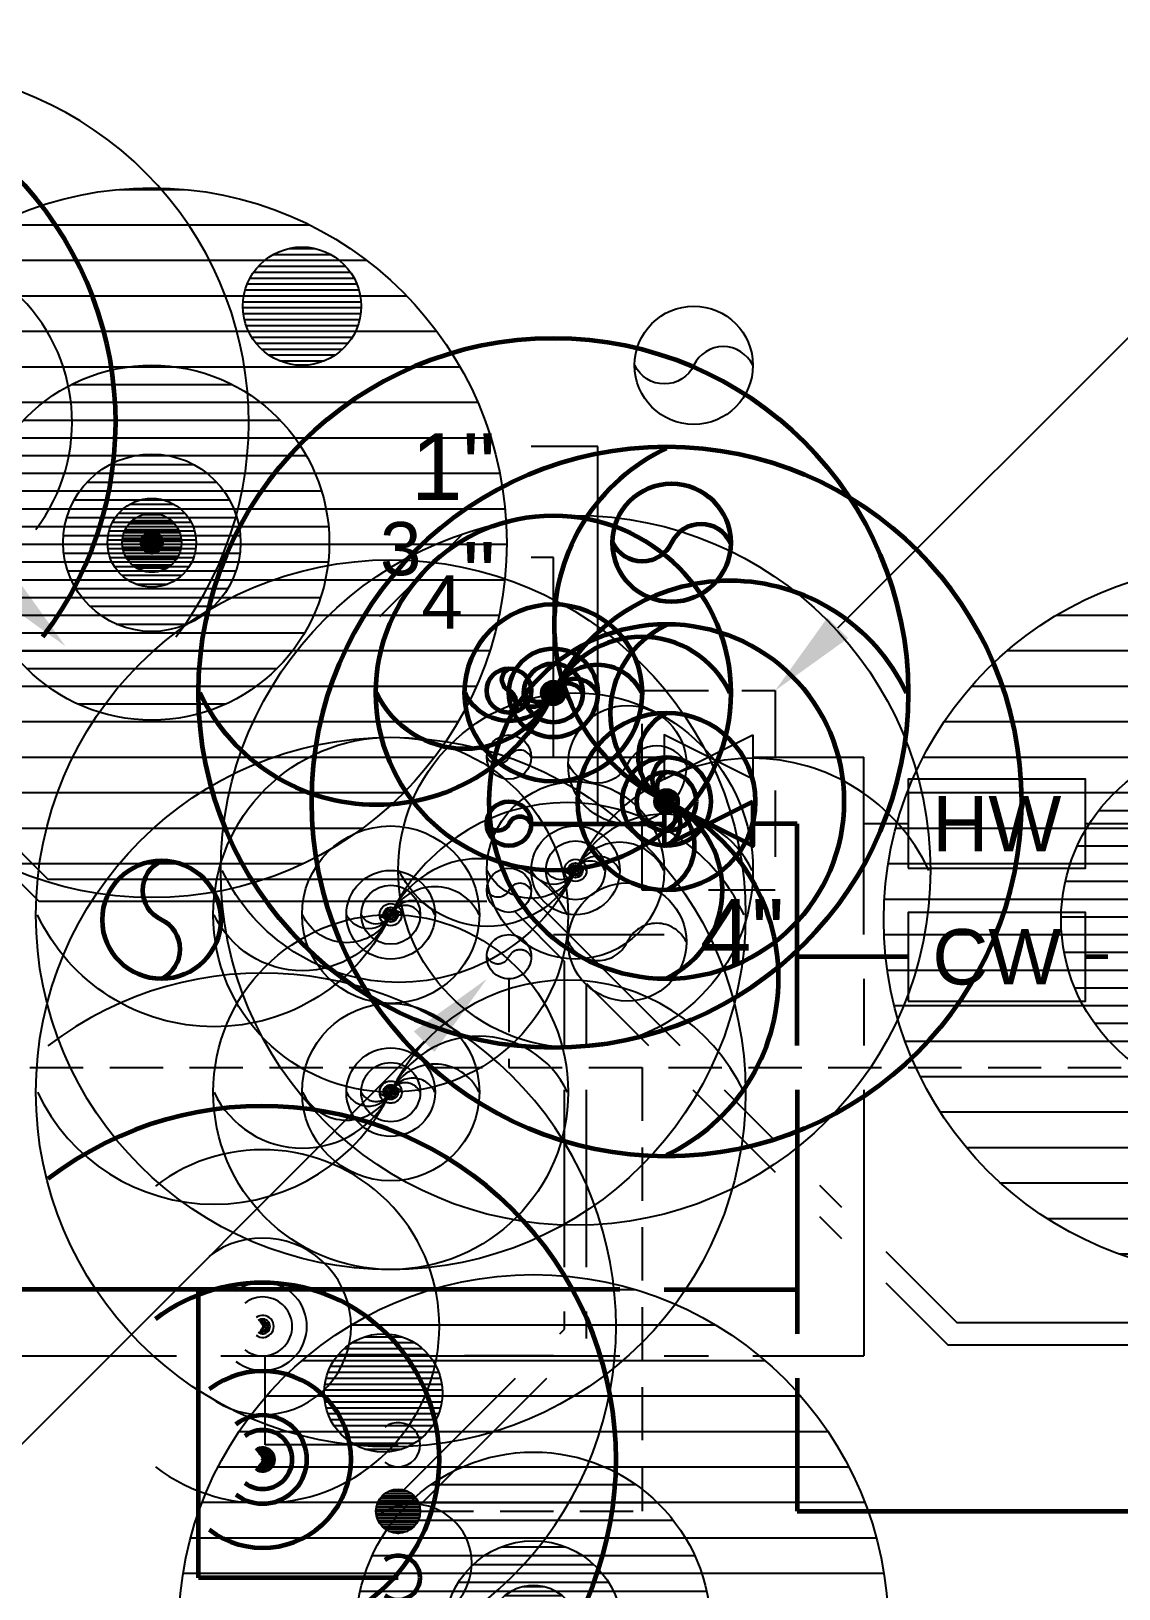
# Model space of a CAD drawing. Extents: x 2104 to 16979, y 4026 to 5124.
# Drawn here: x 10487.2 to 10560.8, y 4935.8 to 5041.1 of the extents above; entities that cross this region are included whole.
import ezdxf
from ezdxf import colors
from ezdxf.entities.mleader import LeaderData, LeaderLine
from ezdxf.enums import TextEntityAlignment as Align
from ezdxf.math import Vec2, Vec3

# ---------------------------------------------------------------- set-up
doc = ezdxf.new("R2010")
doc.units = 0
doc.header["$LTSCALE"] = 18
doc.header["$MEASUREMENT"] = 0
doc.linetypes.add('HIDDEN', pattern=[0.375, 0.25, -0.125])
doc.linetypes.add('VENT', pattern=[0.30000000000000004, 0.2, -0.1])
for name, color, linetype in [('G-ANNO-TEXT', 70, 'Continuous'), ('P-HW-N', 1, 'Continuous'), ('P-HW-N @ 1 (1)', 1, 'Continuous'), ('P-HW-N @ 1 (2)', 1, 'Continuous'), ('P-HW-N @ 12', 1, 'Continuous'), ('P-HW-N @ 128', 1, 'Continuous'), ('P-HW-N @ 16', 1, 'Continuous'), ('P-HW-N @ 192', 1, 'Continuous'), ('P-HW-N @ 2', 1, 'Continuous'), ('P-HW-N @ 24', 1, 'Continuous'), ('P-HW-N @ 384', 1, 'Continuous'), ('P-HW-N @ 4', 1, 'Continuous'), ('P-HW-N @ 48', 1, 'Continuous'), ('P-HW-N @ 64', 1, 'Continuous'), ('P-HW-N @ 768', 1, 'Continuous'), ('P-HW-N @ 8', 1, 'Continuous'), ('P-HW-N @ 96', 1, 'Continuous'), ('P-SAN-N', 6, 'Continuous'), ('P-SAN-N @ 1 (1)', 6, 'Continuous'), ('P-SAN-N @ 1 (2)', 6, 'Continuous'), ('P-SAN-N @ 12', 6, 'Continuous'), ('P-SAN-N @ 128', 6, 'Continuous'), ('P-SAN-N @ 16', 6, 'Continuous'), ('P-SAN-N @ 192', 6, 'Continuous'), ('P-SAN-N @ 2', 6, 'Continuous'), ('P-SAN-N @ 24', 6, 'Continuous'), ('P-SAN-N @ 384', 6, 'Continuous'), ('P-SAN-N @ 4', 6, 'Continuous'), ('P-SAN-N @ 48', 6, 'Continuous'), ('P-SAN-N @ 64', 6, 'Continuous'), ('P-SAN-N @ 768', 6, 'Continuous'), ('P-SAN-N @ 8', 6, 'Continuous'), ('P-SAN-N @ 96', 6, 'Continuous'), ('P-SANV-N', 5, 'VENT'), ('P-SANV-N @ 1 (1)', 5, 'VENT'), ('P-SANV-N @ 1 (2)', 5, 'VENT'), ('P-SANV-N @ 12', 5, 'VENT'), ('P-SANV-N @ 128', 5, 'VENT'), ('P-SANV-N @ 16', 5, 'VENT'), ('P-SANV-N @ 192', 5, 'VENT'), ('P-SANV-N @ 2', 5, 'VENT'), ('P-SANV-N @ 24', 5, 'VENT'), ('P-SANV-N @ 384', 5, 'VENT'), ('P-SANV-N @ 4', 5, 'VENT'), ('P-SANV-N @ 48', 5, 'VENT'), ('P-SANV-N @ 64', 5, 'VENT'), ('P-SANV-N @ 768', 5, 'VENT'), ('P-SANV-N @ 8', 5, 'VENT'), ('P-SANV-N @ 96', 5, 'VENT')]:
    doc.layers.add(name, color=color, linetype=linetype)
for name, color, linetype, lineweight in [('P-CW-N', 4, 'Continuous', 60), ('P-CW-N @ 1 (1)', 4, 'Continuous', 60), ('P-CW-N @ 1 (2)', 4, 'Continuous', 60), ('P-CW-N @ 12', 4, 'Continuous', 60), ('P-CW-N @ 128', 4, 'Continuous', 60), ('P-CW-N @ 16', 4, 'Continuous', 60), ('P-CW-N @ 192', 4, 'Continuous', 60), ('P-CW-N @ 2', 4, 'Continuous', 60), ('P-CW-N @ 24', 4, 'Continuous', 60), ('P-CW-N @ 384', 4, 'Continuous', 60), ('P-CW-N @ 4', 4, 'Continuous', 60), ('P-CW-N @ 48', 4, 'Continuous', 60), ('P-CW-N @ 64', 4, 'Continuous', 60), ('P-CW-N @ 768', 4, 'Continuous', 60), ('P-CW-N @ 8', 4, 'Continuous', 60), ('P-CW-N @ 96', 4, 'Continuous', 60), ('P-HWC-N', 2, 'Continuous', 60), ('P-HWC-N @ 1 (1)', 2, 'Continuous', 60), ('P-HWC-N @ 1 (2)', 2, 'Continuous', 60), ('P-HWC-N @ 12', 2, 'Continuous', 60), ('P-HWC-N @ 128', 2, 'Continuous', 60), ('P-HWC-N @ 16', 2, 'Continuous', 60), ('P-HWC-N @ 192', 2, 'Continuous', 60), ('P-HWC-N @ 2', 2, 'Continuous', 60), ('P-HWC-N @ 24', 2, 'Continuous', 60), ('P-HWC-N @ 384', 2, 'Continuous', 60), ('P-HWC-N @ 4', 2, 'Continuous', 60), ('P-HWC-N @ 48', 2, 'Continuous', 60), ('P-HWC-N @ 64', 2, 'Continuous', 60), ('P-HWC-N @ 768', 2, 'Continuous', 60), ('P-HWC-N @ 8', 2, 'Continuous', 60), ('P-HWC-N @ 96', 2, 'Continuous', 60)]:
    doc.layers.add(name, color=color, linetype=linetype, lineweight=lineweight)
doc.layers.get('0').freeze()
doc.styles.add('Arial', font='arial.ttf')
doc.dimstyles.new('Loop048', dxfattribs={"dimscale": 0, "dimtxt": 0.09375, "dimasz": 0.03125, "dimexe": 0.0625, "dimexo": 0.0625, "dimgap": 0.09375, "dimtad": 1, "dimdec": 4, "dimzin": 3, "dimdsep": 46, "dimlunit": 4, "dimtxsty": 'Arial', "dimblk": 'OBLIQUE', "dimcen": 0.09375, "dimdle": 0.0625, "dimclrd": 256, "dimclre": 256, "dimclrt": 256, "dimadec": 4, "dimazin": 0, "dimtfac": 0.8, "dimtdec": 4, "dimtix": 1, "dimtofl": 0, "dimtmove": 1, "dimatfit": 0, "dimldrblk": 'LeaderNoteBlock', "dimfxl": 1, "dimfrac": 1, "dimtolj": 1, "dimtzin": 0, "dimlwd": -1, "dimlwe": -1, "dimarcsym": 0})

# ---------------------------------------------------------------- blocks, each defined once
blk = doc.blocks.new('*U7')
h = blk.add_hatch()
h.set_pattern_fill('ANSI31', color=256, scale=0.025, angle=135)
h.set_pattern_definition([(180, (0, 0), (-4.336808689942018e-19, -0.003125), [])])
edge = h.paths.add_edge_path()
edge.add_arc((-3.469446951953614e-18, -6.938893903907228e-18), 0.03125000000000001, 0, 360)
blk.add_circle((0, 0), 0.03125)
blk = doc.blocks.new('*U536')
at = {"layer": 'P-SANV-N @ 1 (1)'}
blk.add_blockref('*U7', (10568.84358152415, 4981), dxfattribs=at)
at = {"layer": 'P-SANV-N @ 1 (2)'}
blk.add_blockref('*U7', (10568.84358152415, 4981), dxfattribs=at)
at = {"layer": 'P-SANV-N @ 12', "xscale": 12, "yscale": 12, "zscale": 12}
blk.add_blockref('*U7', (10568.84358152415, 4981), dxfattribs=at)
at = {"layer": 'P-SANV-N @ 128', "xscale": 128, "yscale": 128, "zscale": 128}
blk.add_blockref('*U7', (10579, 4997), dxfattribs=at)
at = {"layer": 'P-SANV-N @ 16', "xscale": 16, "yscale": 16, "zscale": 16}
blk.add_blockref('*U7', (10568.84358152415, 4981), dxfattribs=at)
at = {"layer": 'P-SANV-N @ 192', "xscale": 192, "yscale": 192, "zscale": 192}
blk.add_blockref('*U7', (10568.84358152415, 4981), dxfattribs=at)
at = {"layer": 'P-SANV-N @ 2', "xscale": 2, "yscale": 2, "zscale": 2}
blk.add_blockref('*U7', (10568.84358152415, 4981), dxfattribs=at)
at = {"layer": 'P-SANV-N @ 24', "xscale": 24, "yscale": 24, "zscale": 24}
blk.add_blockref('*U7', (10568.84358152415, 4981), dxfattribs=at)
at = {"layer": 'P-SANV-N @ 384', "xscale": 384, "yscale": 384, "zscale": 384}
blk.add_blockref('*U7', (10568.84358152415, 4981), dxfattribs=at)
at = {"layer": 'P-SANV-N @ 4', "xscale": 4, "yscale": 4, "zscale": 4}
blk.add_blockref('*U7', (10568.84358152415, 4981), dxfattribs=at)
at = {"layer": 'P-SANV-N @ 48', "xscale": 48, "yscale": 48, "zscale": 48}
blk.add_blockref('*U7', (10653, 4957.5), dxfattribs=at)
at = {"layer": 'P-SANV-N @ 64', "xscale": 64, "yscale": 64, "zscale": 64}
blk.add_blockref('*U7', (10568.84358152415, 4981), dxfattribs=at)
at = {"layer": 'P-SANV-N @ 768', "xscale": 768, "yscale": 768, "zscale": 768}
blk.add_blockref('*U7', (10568.84358152415, 4981), dxfattribs=at)
at = {"layer": 'P-SANV-N @ 8', "xscale": 8, "yscale": 8, "zscale": 8}
blk.add_blockref('*U7', (10568.84358152415, 4981), dxfattribs=at)
at = {"layer": 'P-SANV-N @ 96', "xscale": 96, "yscale": 96, "zscale": 96}
blk.add_blockref('*U7', (10568.84358152415, 4981), dxfattribs=at)
blk = doc.blocks.new('*U6')
blk.add_lwpolyline([(-3.332323771482692e-18, 0.03111555437015312, 0.6342579873937333), (-8.890457814381136e-18, 5.234717341758689e-34, -0.6342579873937336), (-6.793508145416166e-18, -0.03111555437015312)], format="xyb")
blk.add_circle((0, 0), 0.03125)
blk = doc.blocks.new('*U544')
at = {"layer": 'P-CW-N @ 1 (1)', "rotation": 270}
blk.add_blockref('*U6', (10522.5, 4996.343581524154), dxfattribs=at)
at = {"layer": 'P-CW-N @ 1 (2)', "rotation": 270}
blk.add_blockref('*U6', (10522.5, 4996.343581524154), dxfattribs=at)
at = {"layer": 'P-CW-N @ 12', "xscale": 12, "yscale": 12, "zscale": 12, "rotation": 270}
blk.add_blockref('*U6', (10522.5, 4996.343581524154), dxfattribs=at)
at = {"layer": 'P-CW-N @ 128', "xscale": 128, "yscale": 128, "zscale": 128, "rotation": 270}
blk.add_blockref('*U6', (10530.5, 5006.5), dxfattribs=at)
at = {"layer": 'P-CW-N @ 16', "xscale": 16, "yscale": 16, "zscale": 16, "rotation": 270}
blk.add_blockref('*U6', (10522.5, 4996.343581524154), dxfattribs=at)
at = {"layer": 'P-CW-N @ 192', "xscale": 192, "yscale": 192, "zscale": 192, "rotation": 270}
blk.add_blockref('*U6', (10522.5, 4996.343581524154), dxfattribs=at)
at = {"layer": 'P-CW-N @ 2', "xscale": 2, "yscale": 2, "zscale": 2, "rotation": 270}
blk.add_blockref('*U6', (10522.5, 4996.343581524154), dxfattribs=at)
at = {"layer": 'P-CW-N @ 24', "xscale": 24, "yscale": 24, "zscale": 24, "rotation": 270}
blk.add_blockref('*U6', (10522.5, 4996.343581524154), dxfattribs=at)
at = {"layer": 'P-CW-N @ 384', "xscale": 384, "yscale": 384, "zscale": 384, "rotation": 270}
blk.add_blockref('*U6', (10522.5, 4996.343581524154), dxfattribs=at)
at = {"layer": 'P-CW-N @ 4', "xscale": 4, "yscale": 4, "zscale": 4, "rotation": 270}
blk.add_blockref('*U6', (10522.5, 4996.343581524154), dxfattribs=at)
at = {"layer": 'P-CW-N @ 48', "xscale": 48, "yscale": 48, "zscale": 48, "rotation": 270}
blk.add_blockref('*U6', (10519.5, 4987.5), dxfattribs=at)
at = {"layer": 'P-CW-N @ 64', "xscale": 64, "yscale": 64, "zscale": 64, "rotation": 270}
blk.add_blockref('*U6', (10522.5, 4996.343581524154), dxfattribs=at)
at = {"layer": 'P-CW-N @ 768', "xscale": 768, "yscale": 768, "zscale": 768, "rotation": 270}
blk.add_blockref('*U6', (10522.5, 4996.343581524154), dxfattribs=at)
at = {"layer": 'P-CW-N @ 8', "xscale": 8, "yscale": 8, "zscale": 8, "rotation": 270}
blk.add_blockref('*U6', (10522.5, 4996.343581524154), dxfattribs=at)
at = {"layer": 'P-CW-N @ 96', "xscale": 96, "yscale": 96, "zscale": 96, "rotation": 270}
blk.add_blockref('*U6', (10522.5, 4996.343581524154), dxfattribs=at)
blk = doc.blocks.new('*U545')
at = {"layer": 'P-HW-N @ 1 (1)', "rotation": 270}
blk.add_blockref('*U6', (10524, 4984.343581524154), dxfattribs=at)
at = {"layer": 'P-HW-N @ 1 (2)', "rotation": 270}
blk.add_blockref('*U6', (10524, 4984.343581524154), dxfattribs=at)
at = {"layer": 'P-HW-N @ 12', "xscale": 12, "yscale": 12, "zscale": 12, "rotation": 270}
blk.add_blockref('*U6', (10524, 4984.343581524154), dxfattribs=at)
at = {"layer": 'P-HW-N @ 128', "xscale": 128, "yscale": 128, "zscale": 128, "rotation": 270}
blk.add_blockref('*U6', (10532, 5018.5), dxfattribs=at)
at = {"layer": 'P-HW-N @ 16', "xscale": 16, "yscale": 16, "zscale": 16, "rotation": 270}
blk.add_blockref('*U6', (10524, 4984.343581524154), dxfattribs=at)
at = {"layer": 'P-HW-N @ 192', "xscale": 192, "yscale": 192, "zscale": 192, "rotation": 270}
blk.add_blockref('*U6', (10524, 4984.343581524154), dxfattribs=at)
at = {"layer": 'P-HW-N @ 2', "xscale": 2, "yscale": 2, "zscale": 2, "rotation": 270}
blk.add_blockref('*U6', (10524, 4984.343581524154), dxfattribs=at)
at = {"layer": 'P-HW-N @ 24', "xscale": 24, "yscale": 24, "zscale": 24, "rotation": 270}
blk.add_blockref('*U6', (10524, 4984.343581524154), dxfattribs=at)
at = {"layer": 'P-HW-N @ 384', "xscale": 384, "yscale": 384, "zscale": 384, "rotation": 270}
blk.add_blockref('*U6', (10524, 4984.343581524154), dxfattribs=at)
at = {"layer": 'P-HW-N @ 4', "xscale": 4, "yscale": 4, "zscale": 4, "rotation": 270}
blk.add_blockref('*U6', (10524, 4984.343581524154), dxfattribs=at)
at = {"layer": 'P-HW-N @ 48', "xscale": 48, "yscale": 48, "zscale": 48, "rotation": 270}
blk.add_blockref('*U6', (10519.5, 4992), dxfattribs=at)
at = {"layer": 'P-HW-N @ 64', "xscale": 64, "yscale": 64, "zscale": 64, "rotation": 270}
blk.add_blockref('*U6', (10524, 4984.343581524154), dxfattribs=at)
at = {"layer": 'P-HW-N @ 768', "xscale": 768, "yscale": 768, "zscale": 768, "rotation": 270}
blk.add_blockref('*U6', (10524, 4984.343581524154), dxfattribs=at)
at = {"layer": 'P-HW-N @ 8', "xscale": 8, "yscale": 8, "zscale": 8, "rotation": 270}
blk.add_blockref('*U6', (10524, 4984.343581524154), dxfattribs=at)
at = {"layer": 'P-HW-N @ 96', "xscale": 96, "yscale": 96, "zscale": 96, "rotation": 270}
blk.add_blockref('*U6', (10524, 4984.343581524154), dxfattribs=at)
blk = doc.blocks.new('*U546')
at = {"layer": 'P-SAN-N @ 1 (1)', "rotation": 270}
blk.add_blockref('*U6', (10511.5, 4981.343581524154), dxfattribs=at)
at = {"layer": 'P-SAN-N @ 1 (2)', "rotation": 270}
blk.add_blockref('*U6', (10511.5, 4981.343581524154), dxfattribs=at)
at = {"layer": 'P-SAN-N @ 12', "xscale": 12, "yscale": 12, "zscale": 12, "rotation": 270}
blk.add_blockref('*U6', (10511.5, 4981.343581524154), dxfattribs=at)
at = {"layer": 'P-SAN-N @ 128', "xscale": 128, "yscale": 128, "zscale": 128, "rotation": 270}
blk.add_blockref('*U6', (10527.5, 4991.5), dxfattribs=at)
at = {"layer": 'P-SAN-N @ 16', "xscale": 16, "yscale": 16, "zscale": 16, "rotation": 270}
blk.add_blockref('*U6', (10511.5, 4981.343581524154), dxfattribs=at)
at = {"layer": 'P-SAN-N @ 192', "xscale": 192, "yscale": 192, "zscale": 192, "rotation": 270}
blk.add_blockref('*U6', (10511.5, 4981.343581524154), dxfattribs=at)
at = {"layer": 'P-SAN-N @ 2', "xscale": 2, "yscale": 2, "zscale": 2, "rotation": 270}
blk.add_blockref('*U6', (10511.5, 4981.343581524154), dxfattribs=at)
at = {"layer": 'P-SAN-N @ 24', "xscale": 24, "yscale": 24, "zscale": 24, "rotation": 270}
blk.add_blockref('*U6', (10511.5, 4981.343581524154), dxfattribs=at)
at = {"layer": 'P-SAN-N @ 384', "xscale": 384, "yscale": 384, "zscale": 384, "rotation": 270}
blk.add_blockref('*U6', (10511.5, 4981.343581524154), dxfattribs=at)
at = {"layer": 'P-SAN-N @ 4', "xscale": 4, "yscale": 4, "zscale": 4, "rotation": 270}
blk.add_blockref('*U6', (10511.5, 4981.343581524154), dxfattribs=at)
at = {"layer": 'P-SAN-N @ 48', "xscale": 48, "yscale": 48, "zscale": 48, "rotation": 270}
blk.add_blockref('*U6', (10519.5, 4983), dxfattribs=at)
at = {"layer": 'P-SAN-N @ 64', "xscale": 64, "yscale": 64, "zscale": 64, "rotation": 270}
blk.add_blockref('*U6', (10511.5, 4981.343581524154), dxfattribs=at)
at = {"layer": 'P-SAN-N @ 768', "xscale": 768, "yscale": 768, "zscale": 768, "rotation": 270}
blk.add_blockref('*U6', (10511.5, 4981.343581524154), dxfattribs=at)
at = {"layer": 'P-SAN-N @ 8', "xscale": 8, "yscale": 8, "zscale": 8, "rotation": 270}
blk.add_blockref('*U6', (10511.5, 4981.343581524154), dxfattribs=at)
at = {"layer": 'P-SAN-N @ 96', "xscale": 96, "yscale": 96, "zscale": 96, "rotation": 270}
blk.add_blockref('*U6', (10511.5, 4981.343581524154), dxfattribs=at)
blk = doc.blocks.new('*U547')
at = {"layer": 'P-SANV-N @ 1 (1)', "rotation": 270}
blk.add_blockref('*U6', (10511.5, 4969.343581524154), dxfattribs=at)
at = {"layer": 'P-SANV-N @ 1 (2)', "rotation": 270}
blk.add_blockref('*U6', (10511.5, 4969.343581524154), dxfattribs=at)
at = {"layer": 'P-SANV-N @ 12', "xscale": 12, "yscale": 12, "zscale": 12, "rotation": 270}
blk.add_blockref('*U6', (10511.5, 4969.343581524154), dxfattribs=at)
at = {"layer": 'P-SANV-N @ 128', "xscale": 128, "yscale": 128, "zscale": 128, "rotation": 270}
blk.add_blockref('*U6', (10527.5, 4979.5), dxfattribs=at)
at = {"layer": 'P-SANV-N @ 16', "xscale": 16, "yscale": 16, "zscale": 16, "rotation": 270}
blk.add_blockref('*U6', (10511.5, 4969.343581524154), dxfattribs=at)
at = {"layer": 'P-SANV-N @ 192', "xscale": 192, "yscale": 192, "zscale": 192, "rotation": 270}
blk.add_blockref('*U6', (10511.5, 4969.343581524154), dxfattribs=at)
at = {"layer": 'P-SANV-N @ 2', "xscale": 2, "yscale": 2, "zscale": 2, "rotation": 270}
blk.add_blockref('*U6', (10511.5, 4969.343581524154), dxfattribs=at)
at = {"layer": 'P-SANV-N @ 24', "xscale": 24, "yscale": 24, "zscale": 24, "rotation": 270}
blk.add_blockref('*U6', (10511.5, 4969.343581524154), dxfattribs=at)
at = {"layer": 'P-SANV-N @ 384', "xscale": 384, "yscale": 384, "zscale": 384, "rotation": 270}
blk.add_blockref('*U6', (10511.5, 4969.343581524154), dxfattribs=at)
at = {"layer": 'P-SANV-N @ 4', "xscale": 4, "yscale": 4, "zscale": 4, "rotation": 270}
blk.add_blockref('*U6', (10511.5, 4969.343581524154), dxfattribs=at)
at = {"layer": 'P-SANV-N @ 48', "xscale": 48, "yscale": 48, "zscale": 48, "rotation": 270}
blk.add_blockref('*U6', (10519.5, 4978.5), dxfattribs=at)
at = {"layer": 'P-SANV-N @ 64', "xscale": 64, "yscale": 64, "zscale": 64, "rotation": 270}
blk.add_blockref('*U6', (10511.5, 4969.343581524154), dxfattribs=at)
at = {"layer": 'P-SANV-N @ 768', "xscale": 768, "yscale": 768, "zscale": 768, "rotation": 270}
blk.add_blockref('*U6', (10511.5, 4969.343581524154), dxfattribs=at)
at = {"layer": 'P-SANV-N @ 8', "xscale": 8, "yscale": 8, "zscale": 8, "rotation": 270}
blk.add_blockref('*U6', (10511.5, 4969.343581524154), dxfattribs=at)
at = {"layer": 'P-SANV-N @ 96', "xscale": 96, "yscale": 96, "zscale": 96, "rotation": 270}
blk.add_blockref('*U6', (10511.5, 4969.343581524154), dxfattribs=at)
blk = doc.blocks.new('*U548')
at = {"layer": 'P-SAN-N @ 1 (1)'}
blk.add_blockref('*U7', (10521.15641847585, 4933), dxfattribs=at)
at = {"layer": 'P-SAN-N @ 1 (2)'}
blk.add_blockref('*U7', (10521.15641847585, 4933), dxfattribs=at)
at = {"layer": 'P-SAN-N @ 12', "xscale": 12, "yscale": 12, "zscale": 12}
blk.add_blockref('*U7', (10521.15641847585, 4933), dxfattribs=at)
at = {"layer": 'P-SAN-N @ 128', "xscale": 128, "yscale": 128, "zscale": 128}
blk.add_blockref('*U7', (10511, 4949), dxfattribs=at)
at = {"layer": 'P-SAN-N @ 16', "xscale": 16, "yscale": 16, "zscale": 16}
blk.add_blockref('*U7', (10521.15641847585, 4933), dxfattribs=at)
at = {"layer": 'P-SAN-N @ 192', "xscale": 192, "yscale": 192, "zscale": 192}
blk.add_blockref('*U7', (10521.15641847585, 4933), dxfattribs=at)
at = {"layer": 'P-SAN-N @ 2', "xscale": 2, "yscale": 2, "zscale": 2}
blk.add_blockref('*U7', (10521.15641847585, 4933), dxfattribs=at)
at = {"layer": 'P-SAN-N @ 24', "xscale": 24, "yscale": 24, "zscale": 24}
blk.add_blockref('*U7', (10521.15641847585, 4933), dxfattribs=at)
at = {"layer": 'P-SAN-N @ 384', "xscale": 384, "yscale": 384, "zscale": 384}
blk.add_blockref('*U7', (10521.15641847585, 4933), dxfattribs=at)
at = {"layer": 'P-SAN-N @ 4', "xscale": 4, "yscale": 4, "zscale": 4}
blk.add_blockref('*U7', (10521.15641847585, 4933), dxfattribs=at)
at = {"layer": 'P-SAN-N @ 48', "xscale": 48, "yscale": 48, "zscale": 48}
blk.add_blockref('*U7', (10512, 4941), dxfattribs=at)
at = {"layer": 'P-SAN-N @ 64', "xscale": 64, "yscale": 64, "zscale": 64}
blk.add_blockref('*U7', (10521.15641847585, 4933), dxfattribs=at)
at = {"layer": 'P-SAN-N @ 768', "xscale": 768, "yscale": 768, "zscale": 768}
blk.add_blockref('*U7', (10521.15641847585, 4933), dxfattribs=at)
at = {"layer": 'P-SAN-N @ 8', "xscale": 8, "yscale": 8, "zscale": 8}
blk.add_blockref('*U7', (10521.15641847585, 4933), dxfattribs=at)
at = {"layer": 'P-SAN-N @ 96', "xscale": 96, "yscale": 96, "zscale": 96}
blk.add_blockref('*U7', (10521.15641847585, 4933), dxfattribs=at)
blk = doc.blocks.new('*U25')
at = {"linetype": 'Continuous'}
blk.add_arc((0, 0), 0.03111555437015312, 52.56696947381506, 307.4330305261735, dxfattribs=at)
blk = doc.blocks.new('*U549')
at = {"layer": 'P-CW-N @ 1 (1)', "rotation": 180}
blk.add_blockref('*U25', (10502.84358152415, 4944.499999999998), dxfattribs=at)
at = {"layer": 'P-CW-N @ 1 (2)', "rotation": 180}
blk.add_blockref('*U25', (10502.84358152415, 4944.499999999998), dxfattribs=at)
at = {"layer": 'P-CW-N @ 12', "xscale": 12, "yscale": 12, "zscale": 12, "rotation": 180}
blk.add_blockref('*U25', (10502.84358152415, 4944.499999999998), dxfattribs=at)
at = {"layer": 'P-CW-N @ 128', "xscale": 128, "yscale": 128, "zscale": 128, "rotation": 180}
blk.add_blockref('*U25', (10513, 4928.499999999998), dxfattribs=at)
at = {"layer": 'P-CW-N @ 16', "xscale": 16, "yscale": 16, "zscale": 16, "rotation": 180}
blk.add_blockref('*U25', (10502.84358152415, 4944.499999999998), dxfattribs=at)
at = {"layer": 'P-CW-N @ 192', "xscale": 192, "yscale": 192, "zscale": 192, "rotation": 180}
blk.add_blockref('*U25', (10502.84358152415, 4944.499999999998), dxfattribs=at)
at = {"layer": 'P-CW-N @ 2', "xscale": 2, "yscale": 2, "zscale": 2, "rotation": 180}
blk.add_blockref('*U25', (10502.84358152415, 4944.499999999998), dxfattribs=at)
at = {"layer": 'P-CW-N @ 24', "xscale": 24, "yscale": 24, "zscale": 24, "rotation": 180}
blk.add_blockref('*U25', (10502.84358152415, 4944.499999999998), dxfattribs=at)
at = {"layer": 'P-CW-N @ 384', "xscale": 384, "yscale": 384, "zscale": 384, "rotation": 180}
blk.add_blockref('*U25', (10502.84358152415, 4944.499999999998), dxfattribs=at)
at = {"layer": 'P-CW-N @ 4', "xscale": 4, "yscale": 4, "zscale": 4, "rotation": 180}
blk.add_blockref('*U25', (10502.84358152415, 4944.499999999998), dxfattribs=at)
at = {"layer": 'P-CW-N @ 48', "xscale": 48, "yscale": 48, "zscale": 48, "rotation": 180}
blk.add_blockref('*U25', (10512, 4936.499999999998), dxfattribs=at)
at = {"layer": 'P-CW-N @ 64', "xscale": 64, "yscale": 64, "zscale": 64, "rotation": 180}
blk.add_blockref('*U25', (10502.84358152415, 4944.499999999998), dxfattribs=at)
at = {"layer": 'P-CW-N @ 768', "xscale": 768, "yscale": 768, "zscale": 768, "rotation": 180}
blk.add_blockref('*U25', (10502.84358152415, 4944.499999999998), dxfattribs=at)
at = {"layer": 'P-CW-N @ 8', "xscale": 8, "yscale": 8, "zscale": 8, "rotation": 180}
blk.add_blockref('*U25', (10502.84358152415, 4944.499999999998), dxfattribs=at)
at = {"layer": 'P-CW-N @ 96', "xscale": 96, "yscale": 96, "zscale": 96, "rotation": 180}
blk.add_blockref('*U25', (10502.84358152415, 4944.499999999998), dxfattribs=at)
blk = doc.blocks.new('*U550')
at = {"layer": 'P-HW-N @ 1 (1)', "rotation": 180}
blk.add_blockref('*U25', (10502.84358152415, 4953.499999999998), dxfattribs=at)
at = {"layer": 'P-HW-N @ 1 (2)', "rotation": 180}
blk.add_blockref('*U25', (10502.84358152415, 4953.499999999998), dxfattribs=at)
at = {"layer": 'P-HW-N @ 12', "xscale": 12, "yscale": 12, "zscale": 12, "rotation": 180}
blk.add_blockref('*U25', (10502.84358152415, 4953.499999999998), dxfattribs=at)
at = {"layer": 'P-HW-N @ 128', "xscale": 128, "yscale": 128, "zscale": 128, "rotation": 180}
blk.add_blockref('*U25', (10513, 4937.499999999998), dxfattribs=at)
at = {"layer": 'P-HW-N @ 16', "xscale": 16, "yscale": 16, "zscale": 16, "rotation": 180}
blk.add_blockref('*U25', (10502.84358152415, 4953.499999999998), dxfattribs=at)
at = {"layer": 'P-HW-N @ 192', "xscale": 192, "yscale": 192, "zscale": 192, "rotation": 180}
blk.add_blockref('*U25', (10502.84358152415, 4953.499999999998), dxfattribs=at)
at = {"layer": 'P-HW-N @ 2', "xscale": 2, "yscale": 2, "zscale": 2, "rotation": 180}
blk.add_blockref('*U25', (10502.84358152415, 4953.499999999998), dxfattribs=at)
at = {"layer": 'P-HW-N @ 24', "xscale": 24, "yscale": 24, "zscale": 24, "rotation": 180}
blk.add_blockref('*U25', (10502.84358152415, 4953.499999999998), dxfattribs=at)
at = {"layer": 'P-HW-N @ 384', "xscale": 384, "yscale": 384, "zscale": 384, "rotation": 180}
blk.add_blockref('*U25', (10502.84358152415, 4953.499999999998), dxfattribs=at)
at = {"layer": 'P-HW-N @ 4', "xscale": 4, "yscale": 4, "zscale": 4, "rotation": 180}
blk.add_blockref('*U25', (10502.84358152415, 4953.499999999998), dxfattribs=at)
at = {"layer": 'P-HW-N @ 48', "xscale": 48, "yscale": 48, "zscale": 48, "rotation": 180}
blk.add_blockref('*U25', (10512, 4945.499999999998), dxfattribs=at)
at = {"layer": 'P-HW-N @ 64', "xscale": 64, "yscale": 64, "zscale": 64, "rotation": 180}
blk.add_blockref('*U25', (10502.84358152415, 4953.499999999998), dxfattribs=at)
at = {"layer": 'P-HW-N @ 768', "xscale": 768, "yscale": 768, "zscale": 768, "rotation": 180}
blk.add_blockref('*U25', (10502.84358152415, 4953.499999999998), dxfattribs=at)
at = {"layer": 'P-HW-N @ 8', "xscale": 8, "yscale": 8, "zscale": 8, "rotation": 180}
blk.add_blockref('*U25', (10502.84358152415, 4953.499999999998), dxfattribs=at)
at = {"layer": 'P-HW-N @ 96', "xscale": 96, "yscale": 96, "zscale": 96, "rotation": 180}
blk.add_blockref('*U25', (10502.84358152415, 4953.499999999998), dxfattribs=at)
blk = doc.blocks.new('*U8')
at = {"linetype": 'Continuous'}
blk.add_arc((0, 0), 0.03111555437015312, 232.5669694738212, 127.4330305261797, dxfattribs=at)
blk = doc.blocks.new('*U552')
at = {"layer": 'P-CW-N @ 1 (1)', "rotation": 90}
blk.add_blockref('*U8', (10469, 5014.656418475846), dxfattribs=at)
at = {"layer": 'P-CW-N @ 1 (2)', "rotation": 90}
blk.add_blockref('*U8', (10469, 5014.656418475846), dxfattribs=at)
at = {"layer": 'P-CW-N @ 12', "xscale": 12, "yscale": 12, "zscale": 12, "rotation": 90}
blk.add_blockref('*U8', (10469, 5014.656418475846), dxfattribs=at)
at = {"layer": 'P-CW-N @ 128', "xscale": 128, "yscale": 128, "zscale": 128, "rotation": 90}
blk.add_blockref('*U8', (10453, 5004.5), dxfattribs=at)
at = {"layer": 'P-CW-N @ 16', "xscale": 16, "yscale": 16, "zscale": 16, "rotation": 90}
blk.add_blockref('*U8', (10469, 5014.656418475846), dxfattribs=at)
at = {"layer": 'P-CW-N @ 192', "xscale": 192, "yscale": 192, "zscale": 192, "rotation": 90}
blk.add_blockref('*U8', (10469, 5014.656418475846), dxfattribs=at)
at = {"layer": 'P-CW-N @ 2', "xscale": 2, "yscale": 2, "zscale": 2, "rotation": 90}
blk.add_blockref('*U8', (10469, 5014.656418475846), dxfattribs=at)
at = {"layer": 'P-CW-N @ 24', "xscale": 24, "yscale": 24, "zscale": 24, "rotation": 90}
blk.add_blockref('*U8', (10469, 5014.656418475846), dxfattribs=at)
at = {"layer": 'P-CW-N @ 384', "xscale": 384, "yscale": 384, "zscale": 384, "rotation": 90}
blk.add_blockref('*U8', (10469, 5014.656418475846), dxfattribs=at)
at = {"layer": 'P-CW-N @ 4', "xscale": 4, "yscale": 4, "zscale": 4, "rotation": 90}
blk.add_blockref('*U8', (10469, 5014.656418475846), dxfattribs=at)
at = {"layer": 'P-CW-N @ 48', "xscale": 48, "yscale": 48, "zscale": 48, "rotation": 90}
blk.add_blockref('*U8', (10461, 5005.5), dxfattribs=at)
at = {"layer": 'P-CW-N @ 64', "xscale": 64, "yscale": 64, "zscale": 64, "rotation": 90}
blk.add_blockref('*U8', (10469, 5014.656418475846), dxfattribs=at)
at = {"layer": 'P-CW-N @ 768', "xscale": 768, "yscale": 768, "zscale": 768, "rotation": 90}
blk.add_blockref('*U8', (10469, 5014.656418475846), dxfattribs=at)
at = {"layer": 'P-CW-N @ 8', "xscale": 8, "yscale": 8, "zscale": 8, "rotation": 90}
blk.add_blockref('*U8', (10469, 5014.656418475846), dxfattribs=at)
at = {"layer": 'P-CW-N @ 96', "xscale": 96, "yscale": 96, "zscale": 96, "rotation": 90}
blk.add_blockref('*U8', (10469, 5014.656418475846), dxfattribs=at)
blk = doc.blocks.new('*U553')
at = {"layer": 'P-HW-N @ 1 (1)', "rotation": 90}
blk.add_blockref('*U8', (10478, 5014.656418475846), dxfattribs=at)
at = {"layer": 'P-HW-N @ 1 (2)', "rotation": 90}
blk.add_blockref('*U8', (10478, 5014.656418475846), dxfattribs=at)
at = {"layer": 'P-HW-N @ 12', "xscale": 12, "yscale": 12, "zscale": 12, "rotation": 90}
blk.add_blockref('*U8', (10478, 5014.656418475846), dxfattribs=at)
at = {"layer": 'P-HW-N @ 128', "xscale": 128, "yscale": 128, "zscale": 128, "rotation": 90}
blk.add_blockref('*U8', (10462, 5004.5), dxfattribs=at)
at = {"layer": 'P-HW-N @ 16', "xscale": 16, "yscale": 16, "zscale": 16, "rotation": 90}
blk.add_blockref('*U8', (10478, 5014.656418475846), dxfattribs=at)
at = {"layer": 'P-HW-N @ 192', "xscale": 192, "yscale": 192, "zscale": 192, "rotation": 90}
blk.add_blockref('*U8', (10478, 5014.656418475846), dxfattribs=at)
at = {"layer": 'P-HW-N @ 2', "xscale": 2, "yscale": 2, "zscale": 2, "rotation": 90}
blk.add_blockref('*U8', (10478, 5014.656418475846), dxfattribs=at)
at = {"layer": 'P-HW-N @ 24', "xscale": 24, "yscale": 24, "zscale": 24, "rotation": 90}
blk.add_blockref('*U8', (10478, 5014.656418475846), dxfattribs=at)
at = {"layer": 'P-HW-N @ 384', "xscale": 384, "yscale": 384, "zscale": 384, "rotation": 90}
blk.add_blockref('*U8', (10478, 5014.656418475846), dxfattribs=at)
at = {"layer": 'P-HW-N @ 4', "xscale": 4, "yscale": 4, "zscale": 4, "rotation": 90}
blk.add_blockref('*U8', (10478, 5014.656418475846), dxfattribs=at)
at = {"layer": 'P-HW-N @ 48', "xscale": 48, "yscale": 48, "zscale": 48, "rotation": 90}
blk.add_blockref('*U8', (10470, 5005.5), dxfattribs=at)
at = {"layer": 'P-HW-N @ 64', "xscale": 64, "yscale": 64, "zscale": 64, "rotation": 90}
blk.add_blockref('*U8', (10478, 5014.656418475846), dxfattribs=at)
at = {"layer": 'P-HW-N @ 768', "xscale": 768, "yscale": 768, "zscale": 768, "rotation": 90}
blk.add_blockref('*U8', (10478, 5014.656418475846), dxfattribs=at)
at = {"layer": 'P-HW-N @ 8', "xscale": 8, "yscale": 8, "zscale": 8, "rotation": 90}
blk.add_blockref('*U8', (10478, 5014.656418475846), dxfattribs=at)
at = {"layer": 'P-HW-N @ 96', "xscale": 96, "yscale": 96, "zscale": 96, "rotation": 90}
blk.add_blockref('*U8', (10478, 5014.656418475846), dxfattribs=at)
blk = doc.blocks.new('*U10')
at = {"linetype": 'Continuous'}
blk.add_lwpolyline([(-0.06249999999977263, -0.03124999999991473), (-0.06249999999977263, 0.03124999999991463), (0.0625, -0.03124999999991473), (0.0625, 0.03124999999991472), (-0.06249999999977263, -0.03124999999991473)], dxfattribs=at)
blk = doc.blocks.new('*U554')
at = {"layer": 'P-SANV-N @ 1 (1)'}
blk.add_blockref('*U7', (10495.34358152415, 5006.5), dxfattribs=at)
at = {"layer": 'P-SANV-N @ 1 (2)'}
blk.add_blockref('*U7', (10495.34358152415, 5006.5), dxfattribs=at)
at = {"layer": 'P-SANV-N @ 12', "xscale": 12, "yscale": 12, "zscale": 12}
blk.add_blockref('*U7', (10495.34358152415, 5006.5), dxfattribs=at)
at = {"layer": 'P-SANV-N @ 128', "xscale": 128, "yscale": 128, "zscale": 128}
blk.add_blockref('*U7', (10505.5, 5022.5), dxfattribs=at)
at = {"layer": 'P-SANV-N @ 16', "xscale": 16, "yscale": 16, "zscale": 16}
blk.add_blockref('*U7', (10495.34358152415, 5006.5), dxfattribs=at)
at = {"layer": 'P-SANV-N @ 192', "xscale": 192, "yscale": 192, "zscale": 192}
blk.add_blockref('*U7', (10495.34358152415, 5006.5), dxfattribs=at)
at = {"layer": 'P-SANV-N @ 2', "xscale": 2, "yscale": 2, "zscale": 2}
blk.add_blockref('*U7', (10495.34358152415, 5006.5), dxfattribs=at)
at = {"layer": 'P-SANV-N @ 24', "xscale": 24, "yscale": 24, "zscale": 24}
blk.add_blockref('*U7', (10495.34358152415, 5006.5), dxfattribs=at)
at = {"layer": 'P-SANV-N @ 384', "xscale": 384, "yscale": 384, "zscale": 384}
blk.add_blockref('*U7', (10495.34358152415, 5006.5), dxfattribs=at)
at = {"layer": 'P-SANV-N @ 4', "xscale": 4, "yscale": 4, "zscale": 4}
blk.add_blockref('*U7', (10495.34358152415, 5006.5), dxfattribs=at)
at = {"layer": 'P-SANV-N @ 48', "xscale": 48, "yscale": 48, "zscale": 48}
blk.add_blockref('*U7', (10579.5, 4983), dxfattribs=at)
at = {"layer": 'P-SANV-N @ 64', "xscale": 64, "yscale": 64, "zscale": 64}
blk.add_blockref('*U7', (10495.34358152415, 5006.5), dxfattribs=at)
at = {"layer": 'P-SANV-N @ 768', "xscale": 768, "yscale": 768, "zscale": 768}
blk.add_blockref('*U7', (10495.34358152415, 5006.5), dxfattribs=at)
at = {"layer": 'P-SANV-N @ 8', "xscale": 8, "yscale": 8, "zscale": 8}
blk.add_blockref('*U7', (10495.34358152415, 5006.5), dxfattribs=at)
at = {"layer": 'P-SANV-N @ 96', "xscale": 96, "yscale": 96, "zscale": 96}
blk.add_blockref('*U7', (10495.34358152415, 5006.5), dxfattribs=at)
blk = doc.blocks.new('*U12')
at = {"layer": 'DEFPOINTS'}
blk.add_lwpolyline([(-0.125, -0.0625), (0.125, -0.0625), (0.125, 0.0625), (-0.125, 0.0625)], close=True, dxfattribs=at)
at = {"style": 'Arial'}
blk.add_text('CW', height=0.078125, dxfattribs=at).set_placement((-3.686292673615752e-17, 2.775557561562891e-17), align=Align.MIDDLE)
blk = doc.blocks.new('*U13')
at = {"layer": 'DEFPOINTS'}
blk.add_lwpolyline([(-0.125, -0.0625), (0.125, -0.0625), (0.125, 0.0625), (-0.125, 0.0625)], close=True, dxfattribs=at)
at = {"style": 'Arial'}
blk.add_text('HW', height=0.078125, dxfattribs=at).set_placement((-3.713743472833174e-17, 0), align=Align.MIDDLE)
blk = doc.blocks.new('_Oblique')
at = {"color": 0, "linetype": 'ByBlock', "lineweight": -2}
blk.add_line((-0.5, -0.5), (0.5, 0.5), dxfattribs=at)
blk = doc.blocks.new('LeaderNoteBlock')
blk.add_ellipse((0, 0), major_axis=(1, -1.836909530733566e-16), ratio=0.2499999999998295, start_param=5.387520513321723, end_param=10.32044275462724)
blk = doc.blocks.new('*U745')
at = {"layer": 'P-HWC-N @ 1 (1)', "rotation": 180}
blk.add_blockref('*U6', (10530.15641847585, 4989), dxfattribs=at)
at = {"layer": 'P-HWC-N @ 1 (2)', "rotation": 180}
blk.add_blockref('*U6', (10530.15641847585, 4989), dxfattribs=at)
at = {"layer": 'P-HWC-N @ 12', "xscale": 12, "yscale": 12, "zscale": 12, "rotation": 180}
blk.add_blockref('*U6', (10530.15641847585, 4989), dxfattribs=at)
at = {"layer": 'P-HWC-N @ 128', "xscale": 128, "yscale": 128, "zscale": 128, "rotation": 180}
blk.add_blockref('*U6', (10496, 4981), dxfattribs=at)
at = {"layer": 'P-HWC-N @ 16', "xscale": 16, "yscale": 16, "zscale": 16, "rotation": 180}
blk.add_blockref('*U6', (10530.15641847585, 4989), dxfattribs=at)
at = {"layer": 'P-HWC-N @ 192', "xscale": 192, "yscale": 192, "zscale": 192, "rotation": 180}
blk.add_blockref('*U6', (10530.15641847585, 4989), dxfattribs=at)
at = {"layer": 'P-HWC-N @ 2', "xscale": 2, "yscale": 2, "zscale": 2, "rotation": 180}
blk.add_blockref('*U6', (10530.15641847585, 4989), dxfattribs=at)
at = {"layer": 'P-HWC-N @ 24', "xscale": 24, "yscale": 24, "zscale": 24, "rotation": 180}
blk.add_blockref('*U6', (10530.15641847585, 4989), dxfattribs=at)
at = {"layer": 'P-HWC-N @ 384', "xscale": 384, "yscale": 384, "zscale": 384, "rotation": 180}
blk.add_blockref('*U6', (10530.15641847585, 4989), dxfattribs=at)
at = {"layer": 'P-HWC-N @ 4', "xscale": 4, "yscale": 4, "zscale": 4, "rotation": 180}
blk.add_blockref('*U6', (10530.15641847585, 4989), dxfattribs=at)
at = {"layer": 'P-HWC-N @ 48', "xscale": 48, "yscale": 48, "zscale": 48, "rotation": 180}
blk.add_blockref('*U6', (10519.5, 4996.5), dxfattribs=at)
at = {"layer": 'P-HWC-N @ 64', "xscale": 64, "yscale": 64, "zscale": 64, "rotation": 180}
blk.add_blockref('*U6', (10530.15641847585, 4989), dxfattribs=at)
at = {"layer": 'P-HWC-N @ 768', "xscale": 768, "yscale": 768, "zscale": 768, "rotation": 180}
blk.add_blockref('*U6', (10530.15641847585, 4989), dxfattribs=at)
at = {"layer": 'P-HWC-N @ 8', "xscale": 8, "yscale": 8, "zscale": 8, "rotation": 180}
blk.add_blockref('*U6', (10530.15641847585, 4989), dxfattribs=at)
at = {"layer": 'P-HWC-N @ 96', "xscale": 96, "yscale": 96, "zscale": 96, "rotation": 180}
blk.add_blockref('*U6', (10530.15641847585, 4989), dxfattribs=at)

msp = doc.modelspace()

# ---------------------------------------------------------------- linework, layer by layer
at = {"layer": 'G-ANNO-TEXT', "linetype": 'HIDDEN'}
msp.add_lwpolyline([(10528.5, 4983), (10528.5, 4996.5), (10537.5, 4996.5), (10537.5, 4983)], close=True, dxfattribs=at)
at = {"layer": 'P-CW-N'}
for p, q in [((10521, 4987.5), (10530, 4987.5)), ((10539, 4987.5), (10536, 4987.5)), ((10539, 4972.5), (10539, 4987.5)), ((10546.5, 4978.5), (10539, 4978.5)), ((10560, 4978.5), (10558.5, 4978.5)), ((10539, 4969.5), (10539, 4953)), ((10527, 4956), (10461, 4956)), ((10498.5, 4936.5), (10498.5, 4956)), ((10530, 4956), (10539, 4956)), ((10539, 4950), (10539, 4941)), ((10539, 4941), (10585.5, 4941)), ((10512, 4936.5), (10498.5, 4936.5))]:
    msp.add_line(p, q, dxfattribs=at)
at = {"layer": 'P-HW-N'}
for p, q in [((10521, 4992), (10530, 4992)), ((10536, 4992), (10543.5, 4992)), ((10543.5, 4980), (10543.5, 4992)), ((10546.5, 4987.5), (10543.5, 4987.5)), ((10579.5, 4987.5), (10558.5, 4987.5)), ((10543.5, 4977), (10543.5, 4972.5)), ((10543.5, 4969.5), (10543.5, 4951.5)), ((10470, 4951.5), (10497, 4951.5)), ((10500, 4951.5), (10527, 4951.5)), ((10503, 4945.5), (10503, 4951.5)), ((10522.5, 4951.5), (10516.5, 4951.5)), ((10530, 4951.5), (10533, 4951.5)), ((10536, 4951.5), (10543.5, 4951.5)), ((10512, 4945.5), (10503, 4945.5))]:
    msp.add_line(p, q, dxfattribs=at)
at = {"layer": 'P-SAN-N'}
for p, q in [((10471.5, 5000.56066017178), (10488.31066017178, 4983.75)), ((10471.5, 4998.43933982822), (10487.68933982822, 4982.25)), ((10488.31066017178, 4983.75), (10518, 4983.75)), ((10487.68933982822, 4982.25), (10518, 4982.25)), ((10521, 4982.560660171781), (10531.06066017178, 4972.5)), ((10519.88822856765, 4981.551111260565), (10523.25, 4978.189339828219)), ((10523.25, 4972.5), (10523.25, 4978.189339828219)), ((10524.75, 4972.5), (10524.75, 4976.689339828219)), ((10524.75, 4976.689339828219), (10528.93933982822, 4972.5)), ((10523.25, 4957.5), (10523.25, 4969.5)), ((10524.75, 4957.5), (10524.75, 4969.5)), ((10531.93933982822, 4969.5), (10537.5, 4963.939339828219)), ((10534.06066017178, 4969.5), (10537.5, 4966.060660171781)), ((10540.5, 4963.060660171781), (10542, 4961.560660171781)), ((10540.5, 4960.939339828219), (10542, 4959.439339828219)), ((10545, 4958.560660171781), (10549.81066017178, 4953.75)), ((10545, 4956.439339828221), (10549.18933982822, 4952.250000000002)), ((10523.25, 4953.310660171781), (10523.25, 4954.5)), ((10524.75, 4952.689339828221), (10524.75, 4954.5)), ((10580.68933982627, 4953.75), (10549.81066017178, 4953.75)), ((10522.93933982822, 4953), (10523.25, 4953.310660171781)), ((10549.18933982822, 4952.250000000002), (10616.68933982822, 4952.25)), ((10512.38822856765, 4942.448888739433), (10519.93933982822, 4950)), ((10513.44888873943, 4941.388228567655), (10522.06066017178, 4950))]:
    msp.add_line(p, q, dxfattribs=at)
at = {"layer": 'P-SANV-N'}
for p, q in [((10519.5, 4977), (10519.5, 4971)), ((10465.5, 4971), (10561.5, 4971)), ((10528.5, 4971), (10528.5, 4941)), ((10513.5, 4941), (10528.5, 4941))]:
    msp.add_line(p, q, dxfattribs=at)

# ---------------------------------------------------------------- block references
at = {"layer": 'P-CW-N'}
for name in ['*U552', '*U544', '*U549']:
    msp.add_blockref(name, (0, 0), dxfattribs=at)
at = {"layer": 'P-CW-N @ 48', "xscale": 48, "yscale": 48, "zscale": 48, "rotation": 180}
msp.add_blockref('*U10', (10533, 4987.5), dxfattribs=at)
at = {"layer": 'P-CW-N @ 48', "xscale": 48, "yscale": 48, "zscale": 48}
msp.add_blockref('*U12', (10552.5, 4978.5), dxfattribs=at)
at = {"layer": 'P-HW-N'}
for name in ['*U553', '*U545', '*U550']:
    msp.add_blockref(name, (0, 0), dxfattribs=at)
at = {"layer": 'P-HW-N @ 48', "xscale": 48, "yscale": 48, "zscale": 48, "rotation": 180}
msp.add_blockref('*U10', (10533, 4992), dxfattribs=at)
at = {"layer": 'P-HW-N @ 48', "xscale": 48, "yscale": 48, "zscale": 48}
msp.add_blockref('*U13', (10552.5, 4987.5), dxfattribs=at)
at = {"layer": 'P-HWC-N'}
msp.add_blockref('*U745', (0, 0), dxfattribs=at)
at = {"layer": 'P-SAN-N'}
for name in ['*U546', '*U548']:
    msp.add_blockref(name, (0, 0), dxfattribs=at)
at = {"layer": 'P-SANV-N'}
for name in ['*U554', '*U536', '*U547']:
    msp.add_blockref(name, (0, 0), dxfattribs=at)

# ---------------------------------------------------------------- texts
at = {"layer": 'G-ANNO-TEXT', "char_height": 4.5, "style": 'Arial'}
for s, insert, width, attachment_point in [('\\A1;1"', (10518.59999999963, 5013.900000000373), 12.59999999999854, 3), ('\\A1;{\\H0.8x;\\S3#4;}"', (10518.59999999963, 5007.900000000373), 12.59999999999854, 3), ('\\A1;4"', (10532.40000000037, 4982.400000000373), 29.09999999999854, 1)]:
    msp.add_mtext(s, dxfattribs=dict(at, insert=insert, width=width, attachment_point=attachment_point))

# ---------------------------------------------------------------- leaders
at = {"layer": 'G-ANNO-TEXT'}
for points in [[(10525.5, 4987.5), (10525.5, 5013), (10521, 5013)], [(10522.5, 4992), (10522.5, 5005.5), (10521, 5005.5)], [(10522.5, 4980), (10528.5, 4980), (10530, 4980)]]:
    msp.add_leader(points, dimstyle='Loop048', override={"dimscale": 0}, dxfattribs=at)
ml = msp.add_multileader_mtext('Standard', dxfattribs=at)
ml.set_content('\\pxt1;FURNISH 18"x18" RATED ACCESS PANEL TO BE INSTALLED BY GENERAL CONTRACTOR', color=256, style='Arial')
ml.set_leader_properties(color=256, linetype='ByLayer', lineweight=-1)
ml.build(insert=Vec2(0, 0))
ml.multileader.update_dxf_attribs({"has_dogleg": 0, "dogleg_length": 0.125, "arrow_head_size": 6, "scale": 48})
ctx = ml.context
ctx.base_point, ctx.scale, ctx.char_height, ctx.arrow_head_size, ctx.landing_gap_size, ctx.plane_origin = Vec3(10704, 5041.5), 48, 4.5, 6, 1.5, Vec3(10537.5, 4996.5)
notes = []
notes.append((ctx, [(0, (1, 1, 0), (10698, 5041.5), (1, 0), 6, [(0, [(10537.5, 4996.5), (10582.5, 5041.5)], 0, [])])]))
ctx.mtext.insert, ctx.mtext.width, ctx.mtext.flow_direction = Vec3(10705.5, 5043.788369713506), 104.5721187818854, 5
ml = msp.add_multileader_mtext('Standard', dxfattribs=at)
ml.set_content('\\A1;FURNISH & INSTALL \\P{\\H0.8x;\\S1#2;}" VALVED HW \\P{\\H0.8x;\\S3#4;}" WASTE \\PCONNECTIONS FOR \\PDISHWASHER', color=256, style='Arial')
ml.set_leader_properties(color=256, linetype='ByLayer', lineweight=-1)
ml.build(insert=Vec2(0, 0))
ml.multileader.update_dxf_attribs({"has_dogleg": 0, "dogleg_length": 0.125, "arrow_head_size": 6, "scale": 48})
ctx = ml.context
ctx.base_point, ctx.scale, ctx.char_height, ctx.arrow_head_size, ctx.landing_gap_size, ctx.plane_origin = Vec3(10291.92462482947, 5040), 48, 4.5, 6, 1.5, Vec3(10489.5, 4999.5)
ctx.text_align_type = 2
notes.append((ctx, [(0, (1, 1, 0), (10362, 5040), (-1, 0), 6, [(0, [(10489.5, 4999.5), (10449, 5040)], 0, [])])]))
ctx.mtext.insert, ctx.mtext.alignment, ctx.mtext.flow_direction = Vec3(10354.5, 5042.288369713506), 3, 5
ml = msp.add_multileader_mtext('Standard', dxfattribs=at)
ml.set_content('\\pxt1;FURNISH 18"x18" RATED ACCESS PANEL TO BE INSTALLED BY GENERAL CONTRACTOR', color=256, style='Arial')
ml.set_leader_properties(color=256, linetype='ByLayer', lineweight=-1)
ml.build(insert=Vec2(0, 0))
ml.multileader.update_dxf_attribs({"has_dogleg": 0, "dogleg_length": 0.125, "arrow_head_size": 6, "scale": 48})
ctx = ml.context
ctx.base_point, ctx.scale, ctx.char_height, ctx.arrow_head_size, ctx.landing_gap_size, ctx.plane_origin = Vec3(8046, 5031), 48, 4.5, 6, 1.5, Vec3(7921.5, 4998)
notes.append((ctx, [(0, (1, 1, 0), (8040, 5031), (1, 0), 6, [(0, [(7921.5, 4998), (7954.5, 5031)], 0, [])])]))
ctx.mtext.insert, ctx.mtext.width, ctx.mtext.flow_direction = Vec3(8047.5, 5033.288369713506), 137.4016691535402, 5
ml = msp.add_multileader_mtext('Standard', dxfattribs=at)
ml.set_content('VS\\PSS\\PCWR\\PHWR\\PHWCR', color=256, style='Arial')
ml.set_leader_properties(color=256, linetype='ByLayer', lineweight=-1)
ml.build(insert=Vec2(0, 0))
ml.multileader.update_dxf_attribs({"has_dogleg": 0, "dogleg_length": 0.125, "arrow_head_size": 6, "scale": 48})
ctx = ml.context
ctx.base_point, ctx.scale, ctx.char_height, ctx.arrow_head_size, ctx.landing_gap_size, ctx.plane_origin = Vec3(10334.03001364256, 4945.5), 48, 4.5, 6, 1.5, Vec3(10518, 4977)
ctx.text_align_type = 2
notes.append((ctx, [(0, (1, 1, 0), (10362, 4945.5), (-1, 0), 6, [(0, [(10518, 4977), (10486.5, 4945.5)], 0, [])])]))
ctx.mtext.insert, ctx.mtext.alignment, ctx.mtext.flow_direction = Vec3(10354.5, 4947.788369713506), 3, 5
ml = msp.add_multileader_mtext('Standard', dxfattribs=at)
ml.set_content('\\pxt1;FURNISH 18"x18" RATED ACCESS PANEL TO BE INSTALLED BY GENERAL CONTRACTOR', color=256, style='Arial')
ml.set_leader_properties(color=256, linetype='ByLayer', lineweight=-1)
ml.build(insert=Vec2(0, 0))
ml.multileader.update_dxf_attribs({"has_dogleg": 0, "dogleg_length": 0.125, "arrow_head_size": 6, "scale": 48})
ctx = ml.context
ctx.base_point, ctx.scale, ctx.char_height, ctx.arrow_head_size, ctx.landing_gap_size, ctx.plane_origin = Vec3(6961.5, 4972.5), 48, 4.5, 6, 1.5, Vec3(6849, 4953)
notes.append((ctx, [(0, (1, 1, 0), (6955.5, 4972.5), (1, 0), 6, [(0, [(6849, 4953), (6868.5, 4972.5)], 0, [])])]))
ctx.mtext.insert, ctx.mtext.width, ctx.mtext.flow_direction = Vec3(6963, 4974.788369713506), 91.2105548021209, 5
for ctx, leaders in notes:
    for number, flags, end, landing, length, lines in leaders:
        leader = LeaderData()
        leader.index, (leader.has_last_leader_line, leader.has_dogleg_vector, leader.attachment_direction) = number, flags
        leader.last_leader_point, leader.dogleg_vector, leader.dogleg_length = Vec3(end), Vec3(landing), length
        for number, points, colour, breaks in lines:
            line = LeaderLine()
            line.index, line.vertices, line.color, line.breaks = number, Vec3.list(points), colors.encode_raw_color(colour), breaks
            leader.lines.append(line)
        ctx.leaders.append(leader)

doc.saveas('drawing.dxf')
